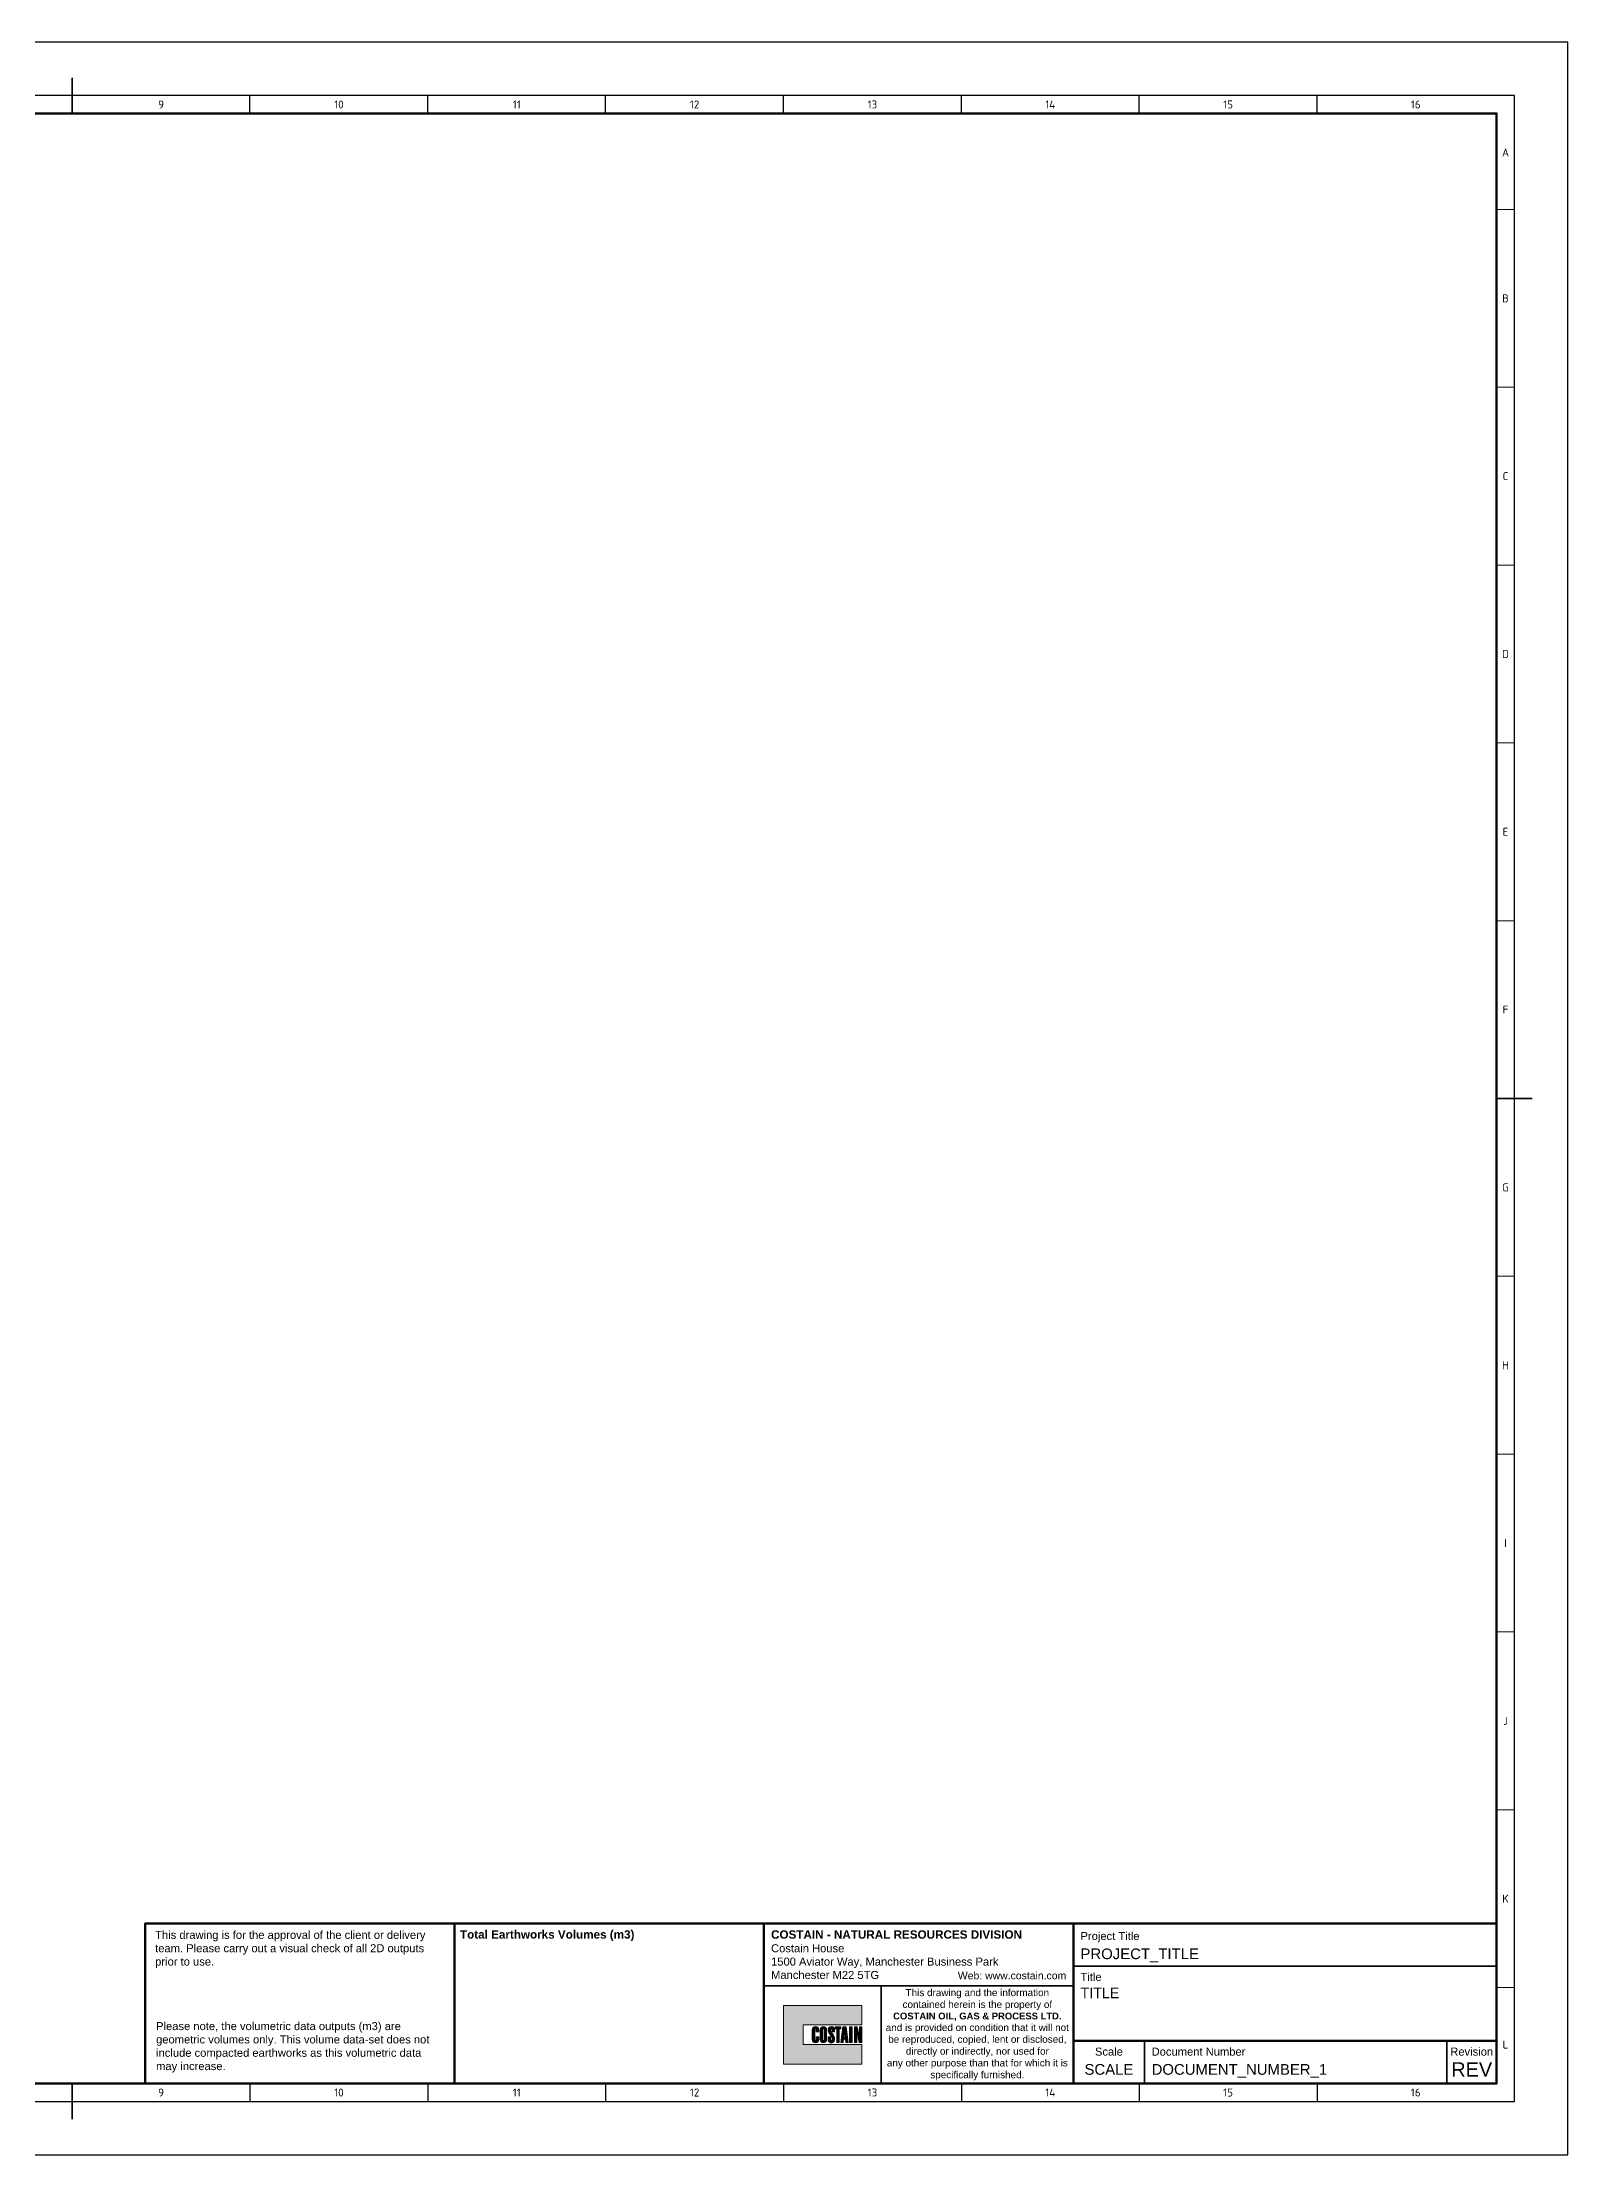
# Model space of a CAD drawing. Header units: millimetres. Extents: x 0 to 841, y 0 to 594.
# Drawn here: x 412 to 841, y 0 to 594 of the extents above; entities that cross this region are included whole.
import ezdxf
from ezdxf.enums import TextEntityAlignment as Align

# ---------------------------------------------------------------- set-up
doc = ezdxf.new("R2010")
doc.units = ezdxf.units.MM
doc.layers.add('A-FRAME', color=7, linetype='Continuous', lineweight=25)
doc.styles.add('COSTAIN', font='isocpeur.ttf')
doc.styles.add('LOGO', font='arial.ttf')

msp = doc.modelspace()

# ---------------------------------------------------------------- hatches: boundary and pattern name
at = {"layer": 'A-FRAME', "true_color": 0x005eb8}
msp.add_hatch(color=152, dxfattribs=at).paths.add_polyline_path([(620.5, 25.5), (642.5, 25.5), (642.5, 31), (626, 31), (626, 36.5), (642.5, 36.5), (642.5, 42), (620.5, 42)])
at = {"layer": 'A-FRAME', "true_color": 0x0c2340}
h = msp.add_hatch(color=158, dxfattribs=at)
edge = h.paths.add_edge_path()
edge.add_line((629.69, 34.57), (630.39, 34.57))
edge.add_line((630.39, 34.57), (630.39, 35.13))
edge.add_arc((629.49, 35.12), 0.899, 0.78477, 179.21523)
edge.add_line((628.59, 35.13), (628.59, 32.38))
edge.add_arc((629.49, 32.39), 0.899, 180.78477, 359.21523)
edge.add_line((630.39, 32.38), (630.39, 33.16))
edge.add_line((630.39, 33.16), (629.69, 33.16))
edge.add_line((629.69, 33.16), (629.69, 32.29))
edge.add_arc((629.48, 32.3), 0.209, 180.38005, 359.61995, ccw=False)
edge.add_line((629.28, 32.29), (629.28, 35.22))
edge.add_arc((629.48, 35.22), 0.209, 0.38005, 179.61995, ccw=False)
edge.add_line((629.69, 35.22), (629.69, 34.57))
h = msp.add_hatch(color=158, dxfattribs=at)
edge = h.paths.add_edge_path()
edge.add_arc((631.72, 32.39), 0.899, 180.78477, 359.21523)
edge.add_line((632.62, 32.38), (632.62, 35.13))
edge.add_arc((631.72, 35.12), 0.899, 0.78477, 179.21523)
edge.add_line((630.82, 35.13), (630.82, 32.38))
edge = h.paths.add_edge_path(flags=16)
edge.add_arc((631.72, 32.3), 0.209, 180.38005, 359.61995)
edge.add_line((631.93, 32.29), (631.93, 35.22))
edge.add_arc((631.72, 35.22), 0.209, 0.38005, 179.61995)
edge.add_line((631.51, 35.22), (631.51, 32.29))
for points in [[(633.62, 33.77, -0.221557), (634.17, 32.6), (634.17, 32.29, -1.001523), (633.75, 32.29), (633.75, 33.16), (633.03, 33.16), (633.03, 32.37, 1.000332), (634.87, 32.37), (634.87, 32.61, 0.216763), (634.2, 34.09, -0.215345), (633.74, 35.1), (633.74, 35.22, -1.002715), (634.15, 35.22), (634.15, 34.57), (634.86, 34.57), (634.86, 35.11, 0.943298), (633.05, 35.22, 0.253175)], [(636.16, 35.42), (636.16, 31.58), (635.46, 31.58), (635.46, 35.42), (634.99, 35.42), (634.99, 35.95), (636.63, 35.95), (636.63, 35.42)], [(639.09, 31.58), (639.8, 31.58), (639.8, 35.95), (639.09, 35.95)], [(641.11, 32.44), (641.1, 32.66), (641.05, 33.43), (641.05, 33.53), (641.04, 34.08), (641.01, 34.4), (640.95, 35.22), (640.98, 35.04), (641.01, 34.9), (641.03, 34.76), (641.1, 34.3), (641.18, 33.91), (641.73, 31.58), (642.5, 31.58), (642.5, 35.95), (641.83, 35.95), (641.83, 34.9), (641.84, 34.24), (641.87, 33.73), (641.9, 33.2), (641.94, 32.73), (641.98, 32.38), (641.89, 32.89), (641.87, 33.05), (641.77, 33.55), (641.23, 35.95), (640.44, 35.95), (640.44, 31.58), (641.11, 31.58)]]:
    msp.add_hatch(color=158, dxfattribs=at).paths.add_polyline_path(points)
h = msp.add_hatch(color=158, dxfattribs=at)
h.paths.add_polyline_path([(638.16, 35.95), (637.16, 35.95), (636.63, 31.58), (637.29, 31.58), (637.37, 32.49), (637.91, 32.49), (637.99, 31.58), (638.69, 31.58)])
h.paths.add_polyline_path([(637.87, 33.03), (637.42, 33.03), (637.62, 35.45), (637.65, 35.45)], flags=16)

# ---------------------------------------------------------------- linework, layer by layer
at = {"layer": 'A-FRAME', "lineweight": 35}
for p, q in [((420.5, 574), (420.5, 584)), ((821, 297), (831, 297)), ((702, 53), (821, 53)), ((615, 47.5), (702, 47.5)), ((648, 20), (648, 47.5)), ((722, 32), (722, 20)), ((807, 32), (807, 20)), ((420.5, 20), (420.5, 10))]:
    msp.add_line(p, q, dxfattribs=at)
at = {"layer": 'A-FRAME'}
for p, q in [((470.5, 574), (470.5, 579)), ((520.5, 574), (520.5, 579)), ((570.5, 574), (570.5, 579)), ((620.5, 574), (620.5, 579)), ((670.5, 574), (670.5, 579)), ((720.5, 574), (720.5, 579)), ((770.5, 574), (770.5, 579)), ((470.5, 20), (470.5, 15)), ((520.5, 20), (520.5, 15)), ((570.5, 20), (570.5, 15)), ((620.5, 20), (620.5, 15)), ((670.5, 20), (670.5, 15)), ((720.5, 20), (720.5, 15)), ((770.5, 20), (770.5, 15))]:
    msp.add_line(p, q, dxfattribs=at)
at = {"layer": 'A-FRAME', "lineweight": 18}
for p, q in [((826, 547), (821, 547)), ((826, 497), (821, 497)), ((826, 447), (821, 447)), ((826, 397), (821, 397)), ((826, 347), (821, 347)), ((826, 247), (821, 247)), ((826, 197), (821, 197)), ((826, 147), (821, 147)), ((826, 97), (821, 97)), ((826, 47), (821, 47))]:
    msp.add_line(p, q, dxfattribs=at)
at = {"layer": 'A-FRAME'}
for points in [[(0, 0), (841, 0), (841, 594), (0, 594)], [(15, 15), (826, 15), (826, 579), (15, 579)]]:
    msp.add_lwpolyline(points, close=True, dxfattribs=at)
at = {"layer": 'A-FRAME', "lineweight": 70}
msp.add_lwpolyline([(20, 20), (821, 20), (821, 574), (20, 574)], close=True, dxfattribs=at)
for points in [[(441, 20), (441, 65), (528, 65)], [(528, 20), (528, 65), (615, 65)], [(615, 20), (615, 65), (702, 65)], [(821, 65), (702, 65), (702, 20)]]:
    msp.add_lwpolyline(points, dxfattribs=at)
at = {"layer": 'A-FRAME', "color": 152, "lineweight": 0}
msp.add_lwpolyline([(620.5, 25.5), (642.5, 25.5), (642.5, 31), (626, 31), (626, 36.5), (642.5, 36.5), (642.5, 42), (620.5, 42)], close=True, dxfattribs=at)
at = {"layer": 'A-FRAME', "color": 158, "lineweight": 0}
for points in [[(629.69, 34.57), (630.39, 34.57), (630.39, 35.13, 0.986396), (628.59, 35.13), (628.59, 32.38, 0.986396), (630.39, 32.38), (630.39, 33.16), (629.69, 33.16), (629.69, 32.29, -0.993389), (629.28, 32.29), (629.28, 35.22, -0.993389), (629.69, 35.22)], [(630.82, 32.38, 0.986396), (632.62, 32.38), (632.62, 35.13, 0.986396), (630.82, 35.13)], [(631.51, 32.29, 0.993389), (631.93, 32.29), (631.93, 35.22, 0.993389), (631.51, 35.22)]]:
    msp.add_lwpolyline(points, format="xyb", close=True, dxfattribs=at)
at = {"layer": 'A-FRAME', "color": 158, "lineweight": 0, "true_color": 0x0c2340}
msp.add_lwpolyline([(634.86, 35.11, 0.943298), (633.05, 35.22, 0.253175), (633.62, 33.77, -0.221557), (634.17, 32.6), (634.17, 32.29, -1.001523), (633.75, 32.29), (633.75, 33.16), (633.03, 33.16), (633.03, 32.37, 1.000332), (634.87, 32.37), (634.87, 32.61, 0.216763), (634.2, 34.09, -0.215345), (633.74, 35.1), (633.74, 35.22, -1.002715), (634.15, 35.22), (634.15, 34.57), (634.86, 34.57)], format="xyb", close=True, dxfattribs=at)
at = {"layer": 'A-FRAME', "color": 158, "lineweight": 0}
for points in [[(636.16, 35.42), (636.16, 31.58), (635.46, 31.58), (635.46, 35.42), (634.99, 35.42), (634.99, 35.95), (636.63, 35.95), (636.63, 35.42)], [(639.09, 31.58), (639.8, 31.58), (639.8, 35.95), (639.09, 35.95)], [(641.11, 32.44), (641.1, 32.66), (641.05, 33.43), (641.05, 33.53), (641.04, 34.08), (641.01, 34.4), (640.95, 35.22), (640.98, 35.04), (641.01, 34.9), (641.03, 34.76), (641.1, 34.3), (641.18, 33.91), (641.73, 31.58), (642.5, 31.58), (642.5, 35.95), (641.83, 35.95), (641.83, 34.9), (641.84, 34.24), (641.87, 33.73), (641.9, 33.2), (641.94, 32.73), (641.98, 32.38), (641.89, 32.89), (641.87, 33.05), (641.77, 33.55), (641.23, 35.95), (640.44, 35.95), (640.44, 31.58), (641.11, 31.58)]]:
    msp.add_lwpolyline(points, close=True, dxfattribs=at)
at = {"layer": 'A-FRAME', "color": 158, "lineweight": 0, "true_color": 0x0c2340}
for points in [[(636.63, 31.58), (637.29, 31.58), (637.37, 32.49), (637.91, 32.49), (637.99, 31.58), (638.69, 31.58), (638.16, 35.95), (637.16, 35.95)], [(637.62, 35.45), (637.65, 35.45), (637.87, 33.03), (637.42, 33.03)]]:
    msp.add_lwpolyline(points, close=True, dxfattribs=at)
at = {"layer": 'A-FRAME', "lineweight": 50}
msp.add_lwpolyline([(702, 32), (821, 32), (821, 20), (702, 20)], close=True, dxfattribs=at)

# ---------------------------------------------------------------- texts
at = {"layer": 'A-FRAME', "lineweight": 35, "style": 'COSTAIN'}
for s, p in [('9', (445.5, 576.5)), ('10', (495.5, 576.5)), ('11', (545.5, 576.5)), ('12', (595.5, 576.5)), ('13', (645.5, 576.5)), ('14', (695.5, 576.5)), ('15', (745.5, 576.5)), ('16', (798.25, 576.5)), ('A', (823.5, 563)), ('B', (823.5, 522)), ('C', (823.5, 472)), ('D', (823.5, 422)), ('E', (823.5, 372)), ('F', (823.5, 322)), ('G', (823.5, 272)), ('H', (823.5, 222)), ('I', (823.5, 172)), ('J', (823.5, 122)), ('K', (823.5, 72)), ('L', (823.5, 31)), ('9', (445.5, 17.5)), ('10', (495.5, 17.5)), ('11', (545.5, 17.5)), ('12', (595.5, 17.5)), ('13', (645.5, 17.5)), ('14', (695.5, 17.5)), ('15', (745.5, 17.5)), ('16', (798.25, 17.5))]:
    msp.add_text(s, height=2.25, dxfattribs=at).set_placement(p, align=Align.MIDDLE_CENTER)
at = {"layer": 'A-FRAME', "style": 'LOGO'}
for s, p in [('Project Title', (704, 61.5)), ('Title', (704, 50)), ('Document Number', (724, 29))]:
    msp.add_text(s, height=2.25, dxfattribs=at).set_placement(p, align=Align.MIDDLE_LEFT)
for s, p in [('Scale', (712, 29)), ('Revision', (814, 29))]:
    msp.add_text(s, height=2.25, dxfattribs=at).set_placement(p, align=Align.MIDDLE_CENTER)
for s, insert, char_height, width, attachment_point in [('This drawing is for the approval of the client or delivery team. Please carry out a visual check of all 2D outputs prior to use.', (443.83, 57.73), 2.25, 77.6946, 4), ('{\\fArial|b1|i0|c0|p34;\\H1.044x;Total Earthworks Volumes (m3)}', (529.54, 61.6), 2.25, 77.6946, 4), ('{\\fArial|b1|i0|c0|p34;\\H1.044x;COSTAIN - NATURAL RESOURCES DIVISION}\\PCostain House\\P1500 Aviator Way, Manchester Business Park\\PManchester M22 5TG', (617, 56.25), 2.25, 77.6946, 4), ('{\\fArial|b1|i0|c0|p34;\\H1.044x; }\\P{\\H0.9333x; \\P \\PWeb: www.costain.com}', (700, 55.75), 2.25, 77.6946, 6), ('{\\H1.048x;This drawing and the information\\Pcontained herein is the property of\\P\\fArial|b1|i0|c0|p34;\\H0.9545x;COSTAIN OIL, GAS & PROCESS LTD.\\P\\fArial|b0|i0|c0|p34;\\H1.048x;and is provided on condition that it will not\\Pbe reproduced, copied, lent or disclosed, directly or indirectly, nor used for\\Pany other purpose than that for which it is specifically furnished.}', (675, 33.75), 1.9, 54, 5), ('Please note, the volumetric data outputs (m3) are geometric volumes only. This volume data-set does not include compacted earthworks as this volumetric data may increase.', (444.09, 30.21), 2.25, 77.6946, 4)]:
    msp.add_mtext(s, dxfattribs=dict(at, insert=insert, char_height=char_height, width=width, attachment_point=attachment_point))
for tag, p in [('PROJECT_TITLE', (704, 56.5)), ('DOCUMENT_NUMBER_1', (724, 24))]:
    msp.add_attdef(tag, text='-', height=3, dxfattribs=at).set_placement(p, align=Align.MIDDLE_LEFT)
at = {"layer": 'A-FRAME', "lineweight": 30, "flags": 104}
msp.add_attdef('TITLE', text='-', height=3, dxfattribs=at).set_placement((704, 47), align=Align.TOP_LEFT)
at = {"layer": 'A-FRAME', "style": 'LOGO'}
for tag, height, p in [('SCALE', 3, (712, 24)), ('REV', 4, (814, 24))]:
    msp.add_attdef(tag, text='-', height=height, dxfattribs=at).set_placement(p, align=Align.MIDDLE_CENTER)

doc.saveas('drawing.dxf')
